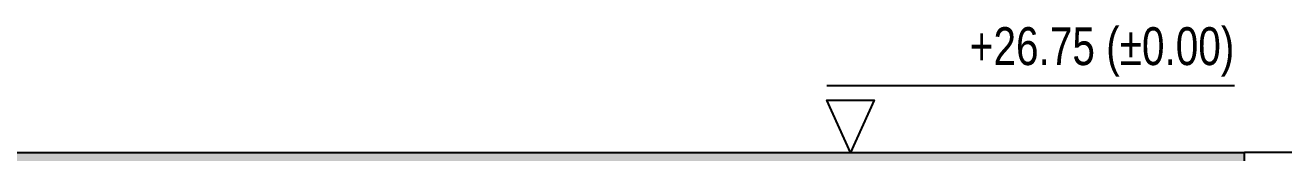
# Model space of a CAD drawing. Header units: centimetres. Extents: x 77182 to 116086, y 20619 to 33555.
# Drawn here: x 111165 to 111829, y 21940 to 22007 of the extents above; entities that cross this region are included whole.
import ezdxf

# ---------------------------------------------------------------- set-up
doc = ezdxf.new("R2010")
doc.units = ezdxf.units.CM
doc.header["$LTSCALE"] = 100
for name, color, linetype in [('A-ANNO-DIMS', 187, 'Continuous'), ('A-DOOR', 193, 'Continuous'), ('S-CONC', 5, 'Continuous'), ('S-HTCH', 8, 'Continuous')]:
    doc.layers.add(name, color=color, linetype=linetype)
doc.styles.add('Fields_100', font='act_simplex.shx', dxfattribs={"width": 0.8, "height": 20})

msp = doc.modelspace()

# ---------------------------------------------------------------- hatches: boundary and pattern name
at = {"layer": 'S-HTCH'}
h = msp.add_hatch(dxfattribs=at)
h.set_pattern_fill('ANSI33', color=256, style=0)
h.set_pattern_definition([(45, (84445.261, 23206.629), (-4.490128, 4.490128), []), (45, (84449.7513, 23206.629), (-4.490128, 4.490128), [3.175, -1.5875])])
h.paths.add_polyline_path([(109909.7, 21920.39), (109909.7, 21940.39), (94019.7, 21940.39), (94019.7, 21920.39)])
h.paths.add_polyline_path([(109909.7, 21940.39), (109909.7, 21920.39), (111808.2, 21920.39), (111808.2, 21940.39)])

# ---------------------------------------------------------------- linework, layer by layer
at = {"layer": 'A-ANNO-DIMS'}
msp.add_lwpolyline([(111802.89, 21975.39), (111587.74, 21975.39)], dxfattribs=at)
msp.add_lwpolyline([(111600.24, 21940.39), (111587.74, 21967.89), (111612.74, 21967.89)], close=True, dxfattribs=at)
at = {"layer": 'A-DOOR'}
msp.add_line((112114.7, 21940.39), (111808.2, 21940.39), dxfattribs=at)
at = {"layer": 'S-CONC'}
msp.add_line((111808.2, 21920.39), (111808.2, 21940.39), dxfattribs=at)
msp.add_lwpolyline([(109909.7, 21940.39), (111808.2, 21940.39)], dxfattribs=at)

# ---------------------------------------------------------------- texts
at = {"layer": 'A-ANNO-DIMS', "color": 50, "insert": (111802.89, 21980.39), "char_height": 20, "attachment_point": 9, "style": 'Fields_100'}
msp.add_mtext_dynamic_manual_height_columns('+26.75 (%%P0.00)', width=226.336, gutter_width=100, heights=[0], dxfattribs=at)

doc.saveas('drawing.dxf')
